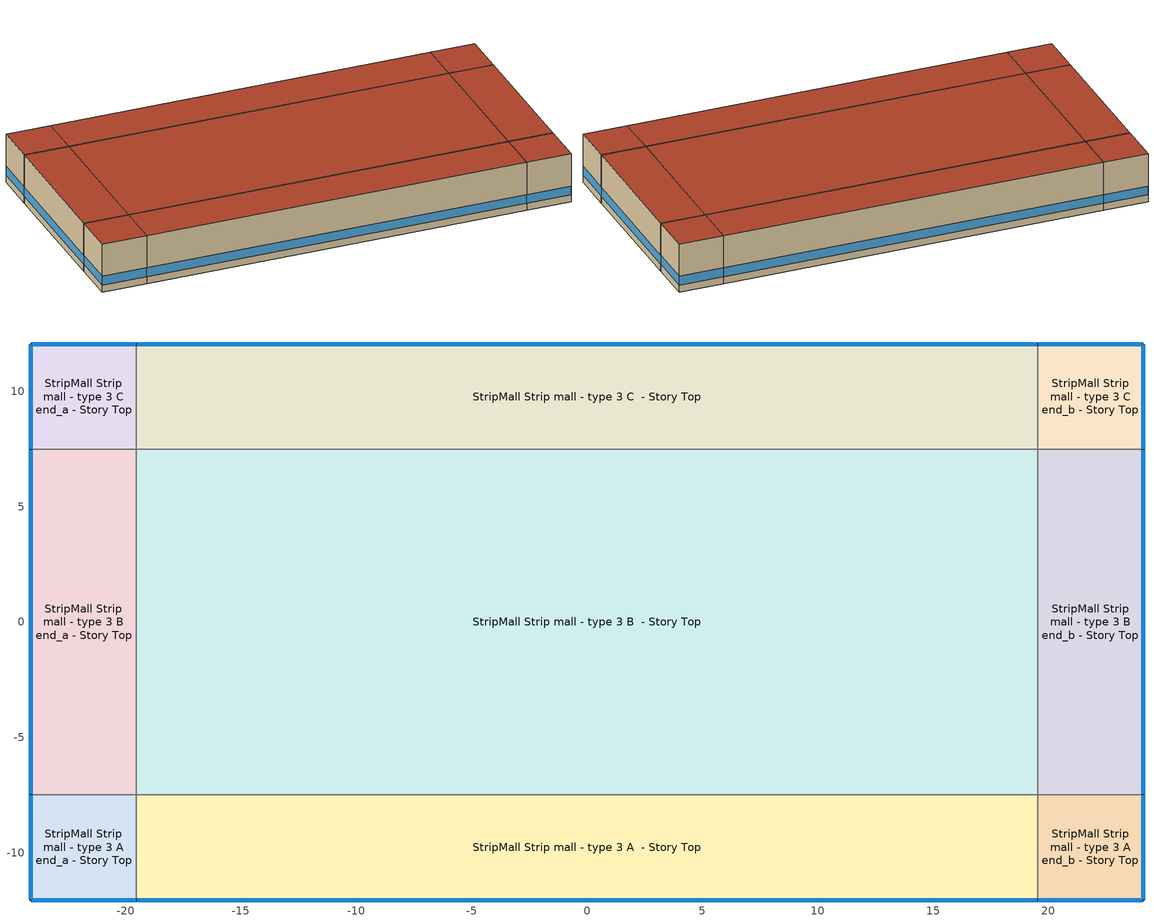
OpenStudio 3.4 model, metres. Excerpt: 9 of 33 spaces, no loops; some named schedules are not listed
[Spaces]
StripMall Strip mall - type 3 A end_a - Story Top
 floor adiabatic (Typical Interior Floor): -24.1,-12.05 -24.1,-7.48 -19.52,-7.48 -19.52,-12.05 z10.36
 wall outside: -24.1,-7.48 -24.1,-12.05 -19.52,-12.05 z10.36:15.54
 wall to StripMall Strip mall - type 3 B end_a - Story Top: -19.52,-7.48 -24.1,-7.48 z10.36:15.54
 wall to StripMall Strip mall - type 3 A  - Story Top: -19.52,-12.05 -19.52,-7.48 z10.36:15.54
 window (Window U-0.75 SHGC 0.65): -24.1,-7.5 -24.1,-12.02 / -24.07,-12.05 -19.55,-12.05 z11.13:12.07
 roof outside: -19.52,-12.05 -19.52,-7.48 -24.1,-7.48 -24.1,-12.05 z15.54
StripMall Strip mall - type 3 B end_a - Story Top
 floor adiabatic (Typical Interior Floor): -24.1,-7.48 -24.1,7.48 -19.52,7.48 -19.52,-7.48 z10.36
 wall outside: -24.1,7.48 -24.1,-7.48 z10.36:15.54
 wall to StripMall Strip mall - type 3 C end_a - Story Top: -19.52,7.48 -24.1,7.48 z10.36:15.54
 wall to StripMall Strip mall - type 3 B  - Story Top: -19.52,-7.48 -19.52,7.48 z10.36:15.54
 window (Window U-0.75 SHGC 0.65): -24.1,7.45 -24.1,-7.45 z11.13:12.06
 roof outside: -19.52,-7.48 -19.52,7.48 -24.1,7.48 -24.1,-7.48 z15.54
StripMall Strip mall - type 3 C end_a - Story Top
 floor adiabatic (Typical Interior Floor): -24.1,7.48 -24.1,12.05 -19.52,12.05 -19.52,7.48 z10.36
 wall outside: -19.52,12.05 -24.1,12.05 -24.1,7.48 z10.36:15.54
 wall to StripMall Strip mall - type 3 C  - Story Top: -19.52,7.48 -19.52,12.05 z10.36:15.54
 window (Window U-0.75 SHGC 0.65): -24.1,12.02 -24.1,7.5 / -19.55,12.05 -24.07,12.05 z11.13:12.07
 roof outside: -19.52,7.48 -19.52,12.05 -24.1,12.05 -24.1,7.48 z15.54
StripMall Strip mall - type 3 A  - Story Top
 floor adiabatic (Typical Interior Floor): -19.52,-12.05 -19.52,-7.48 19.52,-7.48 19.52,-12.05 z10.36
 wall outside: -19.52,-12.05 19.52,-12.05 z10.36:15.54
 wall to StripMall Strip mall - type 3 B  - Story Top: 19.52,-7.48 -19.52,-7.48 z10.36:15.54
 wall to StripMall Strip mall - type 3 A end_b - Story Top: 19.52,-12.05 19.52,-7.48 z10.36:15.54
 window (Window U-0.75 SHGC 0.65): -19.5,-12.05 19.5,-12.05 z11.13:12.06
 roof outside: 19.52,-12.05 19.52,-7.48 -19.52,-7.48 -19.52,-12.05 z15.54
StripMall Strip mall - type 3 B  - Story Top
 floor adiabatic (Typical Interior Floor): -19.52,-7.48 -19.52,7.48 19.52,7.48 19.52,-7.48 z10.36
 wall to StripMall Strip mall - type 3 C  - Story Top: 19.52,7.48 -19.52,7.48 z10.36:15.54
 wall to StripMall Strip mall - type 3 B end_b - Story Top: 19.52,-7.48 19.52,7.48 z10.36:15.54
 roof outside: 19.52,-7.48 19.52,7.48 -19.52,7.48 -19.52,-7.48 z15.54
StripMall Strip mall - type 3 C  - Story Top
 floor adiabatic (Typical Interior Floor): -19.52,7.48 -19.52,12.05 19.52,12.05 19.52,7.48 z10.36
 wall outside: 19.52,12.05 -19.52,12.05 z10.36:15.54
 wall to StripMall Strip mall - type 3 C end_b - Story Top: 19.52,7.48 19.52,12.05 z10.36:15.54
 window (Window U-0.75 SHGC 0.65): 19.5,12.05 -19.5,12.05 z11.13:12.06
 roof outside: 19.52,7.48 19.52,12.05 -19.52,12.05 -19.52,7.48 z15.54
StripMall Strip mall - type 3 A end_b - Story Top
 floor adiabatic (Typical Interior Floor): 19.52,-12.05 19.52,-7.48 24.1,-7.48 24.1,-12.05 z10.36
 wall outside: 19.52,-12.05 24.1,-12.05 24.1,-7.48 z10.36:15.54
 wall to StripMall Strip mall - type 3 B end_b - Story Top: 24.1,-7.48 19.52,-7.48 z10.36:15.54
 window (Window U-0.75 SHGC 0.65): 19.55,-12.05 24.07,-12.05 / 24.1,-12.02 24.1,-7.5 z11.13:12.07
 roof outside: 24.1,-12.05 24.1,-7.48 19.52,-7.48 19.52,-12.05 z15.54
StripMall Strip mall - type 3 B end_b - Story Top
 floor adiabatic (Typical Interior Floor): 19.52,-7.48 19.52,7.48 24.1,7.48 24.1,-7.48 z10.36
 wall outside: 24.1,-7.48 24.1,7.48 z10.36:15.54
 wall to StripMall Strip mall - type 3 C end_b - Story Top: 24.1,7.48 19.52,7.48 z10.36:15.54
 window (Window U-0.75 SHGC 0.65): 24.1,-7.45 24.1,7.45 z11.13:12.06
 roof outside: 24.1,-7.48 24.1,7.48 19.52,7.48 19.52,-7.48 z15.54
StripMall Strip mall - type 3 C end_b - Story Top
 floor adiabatic (Typical Interior Floor): 19.52,7.48 19.52,12.05 24.1,12.05 24.1,7.48 z10.36
 wall outside: 24.1,7.48 24.1,12.05 19.52,12.05 z10.36:15.54
 window (Window U-0.75 SHGC 0.65): 24.1,7.5 24.1,12.02 / 24.07,12.05 19.55,12.05 z11.13:12.07
 roof outside: 24.1,7.48 24.1,12.05 19.52,12.05 19.52,7.48 z15.54
[Site]
Houghton County_MI_USA: Latitude {deg}=47.17; Longitude {deg}=-88.51; Time Zone {hr}=-5; Elevation {m}=329; Terrain=City
[Site:WaterMainsTemperature]
Calculation Method=Correlation; Annual Average Outdoor Air Temperature {C}=5.01417; Maximum Difference In Monthly Average Outdoor Air Temperatures {deltaC}=29.08
[SizingPeriod:DesignDay] Daily Dry-Bulb Temperature Range {deltaC}=10.4; Barometric Pressure {Pa}=97435; Wind Speed {m/s}=4.7; Wind Direction {deg}=270; Rain Indicator=No; Snow Indicator=No; Day of Month=21; Month=7; Day Type=SummerDesignDay; Daylight Saving Time Indicator=No; Dry-Bulb Temperature Range Modifier Type=DefaultMultipliers; Solar Model Indicator=ASHRAETau; ASHRAE Clear Sky Optical Depth for Beam Irradiance=0.339; ASHRAE Clear Sky Optical Depth for Diffuse Irradiance=2.422
Name | Maximum Dry-Bulb Temperature {C} | Humidity Condition Type | Wetbulb or DewPoint at Maximum Dry-Bulb {C}
Houghton County Ann Clg .4% Condns DB=>MWB 1 | 29.2 | Wetbulb | 21.2
Houghton County Ann Clg .4% Condns WB=>MDB 1 | 27.8 | Wetbulb | 22.5
Houghton County Ann Clg 1% Condns DB=>MWB 1 | 27.4 | Wetbulb | 19.9
Houghton County Ann Clg 2% Condns DP=>MDB 1 | 22.8 | Dewpoint | 18.5
[ClimateZones]
Climate Zone Institution Name 1=ASHRAE; Climate Zone Document Name 1=ANSI/ASHRAE Standard 169; Climate Zone Document Year 1=2006; Climate Zone Value 1=ASHRAE 169-2013-7A
[Building]
ComStock DOE Ref Pre-1980|RetailStripmall: North Axis {deg}=225; Default Construction Set=ComStock DOE Ref Pre-1980 - StMall - ASHRAE 169-2013-7A; Default Schedule Set=Building Default Schedule Set; Standards Building Type=StripMall
[Site:GroundTemperature:FCfactorMethod]
January Ground Temperature {C}=5.4; February Ground Temperature {C}=-2; March Ground Temperature {C}=-14.6; April Ground Temperature {C}=-16.9; May Ground Temperature {C}=-11.5; June Ground Temperature {C}=-6.2; July Ground Temperature {C}=4; August Ground Temperature {C}=13.4; September Ground Temperature {C}=18; October Ground Temperature {C}=19.7; November Ground Temperature {C}=17.9; December Ground Temperature {C}=12.3
[DefaultConstructionSet]
ComStock DOE Ref Pre-1980 - StMall - ASHRAE 169-2013-7A: Default Exterior Surface Constructions=Default Surface Constructions 1; Default Interior Surface Constructions=Default Surface Constructions 2; Default Ground Contact Surface Constructions=Default Surface Constructions 3; Default Exterior SubSurface Constructions=Default Sub Surface Constructions 1; Default Interior SubSurface Constructions=Default Sub Surface Constructions 2; Interior Partition Construction=Typical Interior Partition
[DefaultSurfaceConstructions]
Name | Floor Construction | Wall Construction | Roof Ceiling Construction
Default Surface Constructions 1 | Typical Insulated Exterior Mass Floor | Typical Insulated Steel Framed Exterior Wall R-7.35 | Typical IEAD Roof R-16.67
Default Surface Constructions 2 | Typical Interior Floor | Typical Interior Wall | Typical Interior Ceiling
Default Surface Constructions 3 | Typical Insulated Carpeted 6in Slab Floor | Typical Insulated Basement Mass Wall
[Construction]
Typical Insulated Exterior Mass Floor: 4 in. Normalweight Concrete Floor, Typical Carpet Pad
Typical Insulated Steel Framed Exterior Wall R-7.35: 25mm Stucco, 5/8 in. Gypsum Board, Typical Insulation R-5.17, 5/8 in. Gypsum Board
Typical IEAD Roof R-16.67: Roof Membrane, Typical Insulation R-15.55, Metal Roof Surface
Typical Interior Floor: 100mm Normalweight concrete floor, CP02 CARPET PAD
Typical Interior Wall: G01 13mm gypsum board, G01 13mm gypsum board
Typical Interior Ceiling: CP02 CARPET PAD, 100mm Normalweight concrete floor
Typical Insulated Carpeted 6in Slab Floor: 6 in. Normalweight Concrete Floor, Typical Carpet Pad
Typical Insulated Basement Mass Wall: 8 in. Concrete Block Basement Wall
U 0.62 SHGC 0.41 Simple Glazing Window U-0.62 SHGC 0.41: U 0.62 SHGC 0.41 Simple Glazing U-0.62 SHGC 0.41
U 0.62 SHGC 0.41 Simple Glazing Window U-0.62 SHGC 0.41 1: U 0.62 SHGC 0.41 Simple Glazing U-0.62 SHGC 0.41 1
Typical Insulated Metal Door: F08 Metal surface, Typical Insulation
U 0.88 SHGC 0.16 Sgl Ref-A-L Clr 6mm: REF A CLEAR LO 6MM
Typical Overhead Door: Typical Insulation
Typical Interior Window: Clear 3mm
Typical Interior Door; Typical Interior Partition: G05 25mm wood
InteriorFurnishings 1: Std Wood 6inch 1
Window U-0.75 SHGC 0.65: Simple Glazing Double - No LowE - Clear - Aluminum
[Material:NoMass] Roughness=Smooth; Thermal Absorptance=0.9; Solar Absorptance=0.7
Name | Thermal Resistance {m2-K/W} | Visible Absorptance
Typical Insulation R-5.17 | 0.911206 | 0.7
Typical Carpet Pad; CP02 CARPET PAD | 0.21648 | 0.8
Typical Insulation R-15.55 | 2.73841 | 0.7
Typical Insulation | 0.0282222 | 0.7
[Material] Thermal Absorptance=0.9
Name | Roughness | Thickness {m} | Conductivity {W/m-K} | Density {kg/m3} | Specific Heat {J/kg-K} | Solar Absorptance | Visible Absorptance
4 in. Normalweight Concrete Floor | MediumRough | 0.1016 | 2.31 | 2322 | 832 | 0.7 | 0.7
25mm Stucco | Smooth | 0.0254 | 0.72 | 1856 | 840 | 0.7 | 0.7
5/8 in. Gypsum Board | MediumSmooth | 0.0159 | 0.16 | 800 | 1090 | 0.7 | 0.7
Roof Membrane | VeryRough | 0.0095 | 0.16 | 1121.29 | 1460 | 0.7 | 0.7
Metal Roof Surface; F08 Metal surface | Smooth | 0.0008 | 45.28 | 7824 | 500 | 0.7 | 0.7
100mm Normalweight concrete floor | MediumRough | 0.1016 | 2.31045 | 2322 | 832.557 | 0.7 | 0.7
G01 13mm gypsum board | Smooth | 0.0127 | 0.160031 | 800.001 | 1090.73 | 0.7 | 0.5
6 in. Normalweight Concrete Floor | MediumRough | 0.1524 | 2.31 | 2322 | 832 | 0.7 | 0.7
8 in. Concrete Block Basement Wall | MediumRough | 0.2032 | 1.326 | 1842 | 912 | 0.7 | 0.7
G05 25mm wood | MediumSmooth | 0.0254 | 0.15 | 608 | 1630 | 0.5 | 0.5
Std Wood 6inch 1 | MediumSmooth | 0.15 | 0.12 | 540 | 1210 | 0.7 | 0.7
[DefaultSubSurfaceConstructions]
Name | Fixed Window Construction | Operable Window Construction | Door Construction | Glass Door Construction | Overhead Door Construction | Tubular Daylight Dome Construction | Tubular Daylight Diffuser Construction
Default Sub Surface Constructions 1 | U 0.62 SHGC 0.41 Simple Glazing Window U-0.62 SHGC 0.41 | U 0.62 SHGC 0.41 Simple Glazing Window U-0.62 SHGC 0.41 1 | Typical Insulated Metal Door | U 0.88 SHGC 0.16 Sgl Ref-A-L Clr 6mm | Typical Overhead Door | Typical Interior Window | Typical Interior Window
Default Sub Surface Constructions 2 | Typical Interior Window | Typical Interior Window | Typical Interior Door
[WindowMaterial:SimpleGlazingSystem]
Name | U-Factor {W/m2-K} | Solar Heat Gain Coefficient | Visible Transmittance
U 0.62 SHGC 0.41 Simple Glazing U-0.62 SHGC 0.41; U 0.62 SHGC 0.41 Simple Glazing U-0.62 SHGC 0.41 1 | 3.52052 | 0.41 | 0.32
Simple Glazing Double - No LowE - Clear - Aluminum | 4.23598 | 0.646 | 0.671
[WindowMaterial:Glazing] Optical Data Type=SpectralAverage; Infrared Transmittance at Normal Incidence=0; Front Side Infrared Hemispherical Emissivity=0.84; Conductivity {W/m-K}=0.9; Dirt Correction Factor for Solar and Visible Transmittance=1; Solar Diffusing=No
Name | Thickness {m} | Solar Transmittance at Normal Incidence | Front Side Solar Reflectance at Normal Incidence | Back Side Solar Reflectance at Normal Incidence | Visible Transmittance at Normal Incidence | Front Side Visible Reflectance at Normal Incidence | Back Side Visible Reflectance at Normal Incidence | Back Side Infrared Hemispherical Emissivity
REF A CLEAR LO 6MM | 0.006 | 0.066 | 0.341 | 0.493 | 0.08 | 0.41 | 0.37 | 0.4
Clear 3mm | 0.003 | 0.837 | 0.075 | 0.075 | 0.898 | 0.081 | 0.081 | 0.84
[SpaceType]
StripMall Strip mall - type 3 - ComStock DOE Ref Pre-1980: Default Schedule Set=StripMall Strip mall - type 3 Schedule Set; Design Specification Outdoor Air Object=StripMall Strip mall - type 3 Ventilation; Standards Building Type=StripMall; Standards Space Type=Strip mall - type 3
[BuildingStory]
Story Top: Nominal Z Coordinate {m}=10.3632; Nominal Floor to Floor Height {m}=5.1816
[Space] Space Type=StripMall Strip mall - type 3 - ComStock DOE Ref Pre-1980; Building Story=Story Top
Name | Thermal Zone
StripMall Strip mall - type 3 A end_a - Story Top | Zone StripMall Strip mall - type 3 A end_a - Story Top
StripMall Strip mall - type 3 B end_a - Story Top | Zone StripMall Strip mall - type 3 B end_a - Story Top
StripMall Strip mall - type 3 C end_a - Story Top | Zone StripMall Strip mall - type 3 C end_a - Story Top
StripMall Strip mall - type 3 A  - Story Top | Zone StripMall Strip mall - type 3 A  - Story Top
StripMall Strip mall - type 3 B  - Story Top | Zone StripMall Strip mall - type 3 B  - Story Top
StripMall Strip mall - type 3 C  - Story Top | Zone StripMall Strip mall - type 3 C  - Story Top
StripMall Strip mall - type 3 A end_b - Story Top | Zone StripMall Strip mall - type 3 A end_b - Story Top
StripMall Strip mall - type 3 B end_b - Story Top | Zone StripMall Strip mall - type 3 B end_b - Story Top
StripMall Strip mall - type 3 C end_b - Story Top | Zone StripMall Strip mall - type 3 C end_b - Story Top
[ThermalZone] Multiplier=1; Use Ideal Air Loads=No
Name | Thermostat
Zone StripMall Strip mall - type 3 A end_a - Story Top | StripMall Strip mall - type 3 - ComStock DOE Ref Pre-1980 Thermostat 3
Zone StripMall Strip mall - type 3 B end_a - Story Top | StripMall Strip mall - type 3 - ComStock DOE Ref Pre-1980 Thermostat 8
Zone StripMall Strip mall - type 3 C end_a - Story Top | StripMall Strip mall - type 3 - ComStock DOE Ref Pre-1980 Thermostat 13
Zone StripMall Strip mall - type 3 A  - Story Top | StripMall Strip mall - type 3 - ComStock DOE Ref Pre-1980 Thermostat 1
Zone StripMall Strip mall - type 3 B  - Story Top | StripMall Strip mall - type 3 - ComStock DOE Ref Pre-1980 Thermostat 6
Zone StripMall Strip mall - type 3 C  - Story Top | StripMall Strip mall - type 3 - ComStock DOE Ref Pre-1980 Thermostat 11
Zone StripMall Strip mall - type 3 A end_b - Story Top | StripMall Strip mall - type 3 - ComStock DOE Ref Pre-1980 Thermostat 4
Zone StripMall Strip mall - type 3 B end_b - Story Top | StripMall Strip mall - type 3 - ComStock DOE Ref Pre-1980 Thermostat 9
Zone StripMall Strip mall - type 3 C end_b - Story Top | StripMall Strip mall - type 3 - ComStock DOE Ref Pre-1980 Thermostat 14
[People:Definition]
StripMall Strip mall - type 3 People Definition: Number of People Calculation Method=People/Area; People per Space Floor Area {person/m2}=0.161459; Fraction Radiant=0.3
[People]
StripMall Strip mall - type 3 People: People Definition=StripMall Strip mall - type 3 People Definition; Space or SpaceType=StripMall Strip mall - type 3 - ComStock DOE Ref Pre-1980; Work Efficiency Schedule=Work Efficiency Schedule; Clothing Insulation Schedule=Clothing Schedule; Air Velocity Schedule=Air Velocity Schedule; Multiplier=1
[Lights:Definition] Design Level Calculation Method=Watts/Area; Fraction Visible=0.2; Return Air Fraction=0
Name | Watts per Space Floor Area {W/m2} | Fraction Radiant
StripMall Strip mall - type 3 - ComStock DOE Ref Pre-1980 General Lights Definition | 7.54961 | 0.31
StripMall Strip mall - type 3 - ComStock DOE Ref Pre-1980 Supplemental Lights Definition | 2.28247 | 0.125
StripMall Strip mall - type 3 - ComStock DOE Ref Pre-1980 Wall Wash Lights Definition | 2.2553 | 0.125
[ElectricEquipment:Definition]
StripMall Strip mall - type 3 Elec Equip Definition: Design Level Calculation Method=Watts/Area; Watts per Space Floor Area {W/m2}=3.83902; Fraction Latent=0; Fraction Radiant=0.5; Fraction Lost=0
[ElectricEquipment]
StripMall Strip mall - type 3 Elec Equip: Electric Equipment Definition=StripMall Strip mall - type 3 Elec Equip Definition; Space or SpaceType=StripMall Strip mall - type 3 - ComStock DOE Ref Pre-1980; Schedule=Mercantile_Retail BLDG_EQUIP_EndUseData BPR Adjusted
[DesignSpecification:OutdoorAir]
StripMall Strip mall - type 3 Ventilation: Outdoor Air Method=Sum; Outdoor Air Flow per Floor Area {m3/s-m2}=0.001524
[DefaultScheduleSet]
Name | Number of People Schedule | People Activity Level Schedule | Lighting Schedule | Electric Equipment Schedule | Infiltration Schedule | Hours of Operation Schedule
StripMall Strip mall - type 3 Schedule Set | StripMall Bldg Occ | StripMall Activity | Mercantile_Retail BLDG_LIGHT_EndUseData | Mercantile_Retail BLDG_EQUIP_EndUseData | StripMall Infil Half On
Building Default Schedule Set |  |  |  |  |  | Building Hours of Operation NonResidential
[SpaceInfiltration:DesignFlowRate] Schedule=Always On Discrete; Design Flow Rate Calculation Method=Flow/ExteriorArea; Constant Term Coefficient=0; Temperature Term Coefficient=0; Velocity Term Coefficient=0.224; Velocity Squared Term Coefficient=0
Name | Space or SpaceType | Flow per Exterior Surface Area {m3/s-m2}
StripMall Strip mall - type 3 A  - Story Top Infiltration | StripMall Strip mall - type 3 A  - Story Top | 0.000544655
StripMall Strip mall - type 3 A end_a - Story Top Infiltration | StripMall Strip mall - type 3 A end_a - Story Top | 0.000711386
StripMall Strip mall - type 3 A end_b - Story Top Infiltration | StripMall Strip mall - type 3 A end_b - Story Top | 0.000711386
StripMall Strip mall - type 3 B end_a - Story Top Infiltration | StripMall Strip mall - type 3 B end_a - Story Top | 0.000544655
StripMall Strip mall - type 3 B end_b - Story Top Infiltration | StripMall Strip mall - type 3 B end_b - Story Top | 0.000544655
StripMall Strip mall - type 3 C  - Story Top Infiltration | StripMall Strip mall - type 3 C  - Story Top | 0.000544655
StripMall Strip mall - type 3 C end_a - Story Top Infiltration | StripMall Strip mall - type 3 C end_a - Story Top | 0.000711386
StripMall Strip mall - type 3 C end_b - Story Top Infiltration | StripMall Strip mall - type 3 C end_b - Story Top | 0.000711386
[Exterior:Lights:Definition]
Name | Design Level {W}
Parking Areas and Drives Def (W/ft^2) | 0.0414577
Building Facades Def (W/ft^2) | 0.2
Main Entries Def (W/ft) | 30
Other Doors Def (W/ft) | 20
[Exterior:Lights] Schedule=Always On Discrete; Control Option=AstronomicalClock
Name | Exterior Lights Definition | Multiplier
Parking Areas and Drives | Parking Areas and Drives Def (W/ft^2) | 70639.5
Building Facades | Building Facades Def (W/ft^2) | 8063.81
Main Entries | Main Entries Def (W/ft) | 60
Other Doors | Other Doors Def (W/ft) | 33
[ThermostatSetpoint:DualSetpoint] Heating Setpoint Temperature Schedule=StripMall HtgSetp; Cooling Setpoint Temperature Schedule=StripMall ClgSetp
StripMall Strip mall - type 3 - ComStock DOE Ref Pre-1980 Thermostat 1; StripMall Strip mall - type 3 - ComStock DOE Ref Pre-1980 Thermostat 3; StripMall Strip mall - type 3 - ComStock DOE Ref Pre-1980 Thermostat 4; StripMall Strip mall - type 3 - ComStock DOE Ref Pre-1980 Thermostat 6; StripMall Strip mall - type 3 - ComStock DOE Ref Pre-1980 Thermostat 8; StripMall Strip mall - type 3 - ComStock DOE Ref Pre-1980 Thermostat 9; StripMall Strip mall - type 3 - ComStock DOE Ref Pre-1980 Thermostat 11; StripMall Strip mall - type 3 - ComStock DOE Ref Pre-1980 Thermostat 13; StripMall Strip mall - type 3 - ComStock DOE Ref Pre-1980 Thermostat 14
[InternalMass:Definition]
Internal Mass Definition 2: Construction=InteriorFurnishings 1; Design Level Calculation Method=SurfaceArea/Area; Surface Area per Space Floor Area=2
[InternalMass] Internal Mass Definition=Internal Mass Definition 2; Multiplier=1
Name | Space or SpaceType
StripMall Strip mall - type 3 C end_b - Story Top Mass | StripMall Strip mall - type 3 C end_b - Story Top
StripMall Strip mall - type 3 A end_b - Story Top Mass | StripMall Strip mall - type 3 A end_b - Story Top
StripMall Strip mall - type 3 C end_a - Story Top Mass | StripMall Strip mall - type 3 C end_a - Story Top
StripMall Strip mall - type 3 B end_a - Story Top Mass | StripMall Strip mall - type 3 B end_a - Story Top
StripMall Strip mall - type 3 B end_b - Story Top Mass | StripMall Strip mall - type 3 B end_b - Story Top
StripMall Strip mall - type 3 A end_a - Story Top Mass | StripMall Strip mall - type 3 A end_a - Story Top
StripMall Strip mall - type 3 A  - Story Top Mass | StripMall Strip mall - type 3 A  - Story Top
StripMall Strip mall - type 3 C  - Story Top Mass | StripMall Strip mall - type 3 C  - Story Top
StripMall Strip mall - type 3 B  - Story Top Mass | StripMall Strip mall - type 3 B  - Story Top
[Lights] Space or SpaceType=StripMall Strip mall - type 3 - ComStock DOE Ref Pre-1980; Schedule=Mercantile_Retail BLDG_LIGHT_EndUseData BPR Adjusted; Fraction Replaceable=1
Name | Lights Definition
StripMall Strip mall - type 3 - ComStock DOE Ref Pre-1980 General Lighting | StripMall Strip mall - type 3 - ComStock DOE Ref Pre-1980 General Lights Definition
StripMall Strip mall - type 3 - ComStock DOE Ref Pre-1980 Supplemental Lighting | StripMall Strip mall - type 3 - ComStock DOE Ref Pre-1980 Supplemental Lights Definition
StripMall Strip mall - type 3 - ComStock DOE Ref Pre-1980 Wall Wash Lighting | StripMall Strip mall - type 3 - ComStock DOE Ref Pre-1980 Wall Wash Lights Definition
[Schedule:Day]
Clothing Schedule Default Winter Clothes; StripMall Bldg Occ Winter Design Day; StripMall Bldg Occ Summer Design Day; Mercantile_Retail BLDG_LIGHT_EndUseData Summer Design Day; Mercantile_Retail BLDG_EQUIP_EndUseData Summer Design Day; StripMall Infil Half On Winter Design Day; Mercantile_Retail BLDG_LIGHT_EndUseData Summer Design Day 1; Mercantile_Retail BLDG_EQUIP_EndUseData Summer Design Day 1: 24, 0, 1
Air Velocity Schedule Default: 24, 0, 0.2
Work Efficiency Schedule Default; Mercantile_Retail BLDG_LIGHT_EndUseData Winter Design Day; Mercantile_Retail BLDG_EQUIP_EndUseData Winter Design Day; Mercantile_Retail BLDG_LIGHT_EndUseData Winter Design Day 1; Mercantile_Retail BLDG_EQUIP_EndUseData Winter Design Day 1: 24, 0, 0
StripMall Bldg Occ Default: Yes, 9, 45, 0, 9, 54, 0.0166667, 10, 4, 0.0333333, 10, 14, 0.05, 10, 24, 0.0666667, 10, 34, 0.0833333, 10, 44, 0.1, 10, 45, 0.1, 10, 54, 0.116667, 11, 4, 0.133333, 11, 14, 0.15, 11, 24, 0.166667, 11, 34, 0.183333, 11, 44, 0.2, 11, 45, 0.2, 11, 54, 0.25, 12, 4, 0.3, 12, 14, 0.35, 12, 24, 0.4, 12, 34, 0.45, 12, 44, 0.5, 12, 45, 0.5, 13, 15, 0.5, 13, 24, 0.516667, 13, 34, 0.533333, 13, 44, 0.55, 13, 54, 0.566667, 14, 4, 0.583333, 14, 14, 0.6, 14, 24, 0.616667, 14, 34, 0.633333, 14, 44, 0.65, 14, 54, 0.666667, 15, 4, 0.683333, 15, 14, 0.7, 15, 15, 0.7, 16, 30, 0.7, 16, 40, 0.716667, 16, 50, 0.733333, 17, 0, 0.75, 17, 10, 0.766667, 17, 20, 0.783333, 17, 30, 0.8, 17, 40, 0.783333, 17, 50, 0.766667, 18, 0, 0.75, 18, 10, 0.733333, 18, 20, 0.716667, 18, 30, 0.7, 18, 40, 0.666667, 18, 50, 0.633333, 19, 0, 0.6, 19, 10, 0.566667, 19, 20, 0.533333, 19, 30, 0.5, 20, 0, 0.5, 20, 10, 0.455556, 20, 20, 0.411111, 20, 30, 0.366667, 20, 40, 0.322222, 20, 45, 0.3, 20, 55, 0.275, 21, 5, 0.25, 21, 15, 0.225, 21, 25, 0.2, 21, 35, 0.175, 21, 45, 0.15, 21, 55, 0.125, 22, 5, 0.1, 22, 15, 0.075, 22, 25, 0.05, 22, 35, 0.025, 22, 45, 0, 24, 0, 0
StripMall Activity Default: Yes, 24, 0, 120
StripMall Activity Winter Design Day; StripMall Activity Summer Design Day: 24, 0, 120
Mercantile_Retail BLDG_LIGHT_EndUseData Default: Yes, 0, 10, 0.0990279, 0, 20, 0.0908426, 0, 30, 0.0826573, 0, 40, 0.0811729, 0, 49, 0.0796886, 0, 59, 0.0782042, 1, 9, 0.0767199, 1, 19, 0.0752356, 1, 30, 0.0737512, 1, 40, 0.0724585, 1, 50, 0.0711657, 2, 0, 0.069873, 2, 9, 0.0685802, 2, 19, 0.0672875, 2, 29, 0.0659947, 2, 30, 0.0659947, 2, 39, 0.0656892, 2, 49, 0.0653837, 2, 59, 0.0650782, 3, 9, 0.0647726, 3, 19, 0.0644671, 3, 29, 0.0641616, 3, 30, 0.0641616, 3, 39, 0.0653482, 3, 49, 0.0665348, 3, 59, 0.0677214, 4, 9, 0.068908, 4, 19, 0.0700947, 4, 30, 0.0712813, 4, 40, 0.0754337, 4, 50, 0.0795862, 5, 0, 0.0837386, 5, 10, 0.087891, 5, 20, 0.0920435, 5, 30, 0.0961959, 5, 40, 0.106886, 5, 50, 0.117577, 6, 0, 0.128267, 6, 10, 0.138957, 6, 20, 0.149648, 6, 30, 0.160338, 6, 40, 0.198035, 6, 50, 0.235731, 7, 0, 0.273428, 7, 10, 0.311124, 7, 20, 0.34882, 7, 30, 0.386517, 7, 40, 0.450641, 7, 50, 0.514765, 8, 0, 0.578889, 8, 9, 0.643013, 8, 19, 0.707137, 8, 29, 0.771261, 8, 30, 0.771261, 8, 39, 0.799719, 8, 49, 0.828176, 8, 59, 0.856634, 9, 9, 0.885092, 9, 19, 0.913549, 9, 29, 0.942007, 9, 30, 0.942007, 9, 39, 0.94667, 9, 49, 0.951334, 9, 59, 0.955997, 10, 9, 0.96066, 10, 19, 0.965324, 10, 29, 0.969987, 10, 30, 0.969987, 10, 39, 0.970107, 10, 49, 0.970227, 10, 59, 0.970348, 11, 9, 0.970468, 11, 19, 0.970588, 11, 29, 0.970708, 11, 30, 0.970708, 11, 39, 0.970732, 11, 49, 0.970757, 11, 59, 0.970781, 12, 9, 0.970805, 12, 19, 0.97083, 12, 29, 0.970854, 12, 30, 0.970854, 12, 39, 0.970894, 12, 49, 0.970933, 12, 59, 0.970973, 13, 9, 0.971013, 13, 19, 0.971053, 13, 29, 0.971093, 13, 30, 0.971093, 13, 39, 0.971133, 13, 49, 0.971174, 13, 59, 0.971215, 14, 9, 0.971255, 14, 19, 0.971296, 14, 29, 0.971337, 14, 30, 0.971337, 14, 39, 0.971337, 14, 49, 0.971338, 14, 59, 0.971338, 15, 9, 0.971339, 15, 19, 0.97134, 15, 29, 0.97134, 15, 30, 0.97134, 15, 39, 0.971345, 15, 49, 0.97135, 15, 59, 0.971355, 16, 9, 0.97136, 16, 19, 0.971364, 16, 30, 0.971369, 16, 40, 0.971344, 16, 50, 0.971319, 17, 0, 0.971293, 17, 10, 0.971268, 17, 20, 0.971243, 17, 30, 0.971217, 17, 40, 0.971161, 17, 50, 0.971105, 18, 0, 0.971049, 18, 10, 0.970993, 18, 20, 0.970936, 18, 30, 0.97088, 18, 40, 0.970781, 18, 50, 0.970682, 19, 0, 0.970582, 19, 10, 0.970483, 19, 20, 0.970384, 19, 30, 0.970285, 19, 40, 0.969748, 19, 50, 0.969211, 20, 0, 0.968674, 20, 10, 0.968137, 20, 20, 0.9676, 20, 30, 0.967063, 20, 40, 0.946091, 20, 50, 0.92512, 21, 0, 0.904148, 21, 10, 0.883177, 21, 20, 0.862205, 21, 30, 0.841234, 21, 40, 0.769699, 21, 50, 0.698164, 22, 0, 0.626629, 22, 10, 0.555095, 22, 20, 0.48356, 22, 30, 0.412025, 22, 40, 0.365316, 22, 50, 0.318606, 23, 0, 0.271897, 23, 10, 0.225188, 23, 20, 0.178478, 23, 30, 0.131769, 23, 40, 0.123584, 23, 50, 0.115399, 24, 0, 0.107213
Mercantile_Retail BLDG_EQUIP_EndUseData Default: Yes, 0, 5, 0.5945, 0, 15, 0.58494, 0, 25, 0.57605, 0, 35, 0.56716, 0, 45, 0.55827, 0, 55, 0.54938, 1, 5, 0.54049, 1, 15, 0.5316, 1, 25, 0.5226, 1, 35, 0.5136, 1, 45, 0.5046, 1, 55, 0.4956, 2, 5, 0.4866, 2, 15, 0.4776, 2, 25, 0.472683, 2, 35, 0.467767, 2, 45, 0.46285, 2, 55, 0.457933, 3, 5, 0.453017, 3, 15, 0.4481, 3, 25, 0.447305, 3, 35, 0.44651, 3, 45, 0.445714, 3, 55, 0.444919, 4, 5, 0.444124, 4, 15, 0.443329, 4, 25, 0.442533, 4, 35, 0.441738, 4, 45, 0.440943, 4, 55, 0.440148, 5, 5, 0.439352, 5, 15, 0.438557, 5, 25, 0.437762, 5, 35, 0.436967, 5, 45, 0.436171, 5, 55, 0.435376, 6, 5, 0.434581, 6, 15, 0.433786, 6, 25, 0.43299, 6, 35, 0.432195, 6, 45, 0.4314, 6, 55, 0.42935, 7, 5, 0.4273, 7, 15, 0.42525, 7, 25, 0.4232, 7, 35, 0.42115, 7, 45, 0.4191, 7, 55, 0.418767, 8, 5, 0.418433, 8, 15, 0.4181, 8, 24, 0.417767, 8, 34, 0.417433, 8, 44, 0.4171, 8, 45, 0.4171, 8, 54, 0.41745, 9, 4, 0.4178, 9, 14, 0.41815, 9, 24, 0.4185, 9, 34, 0.41885, 9, 44, 0.4192, 9, 45, 0.4192, 9, 54, 0.419783, 10, 4, 0.420367, 10, 14, 0.42095, 10, 24, 0.421533, 10, 34, 0.422117, 10, 44, 0.4227, 10, 45, 0.4227, 10, 54, 0.424283, 11, 4, 0.425867, 11, 14, 0.42745, 11, 24, 0.429033, 11, 34, 0.430617, 11, 44, 0.4322, 11, 45, 0.4322, 11, 54, 0.435533, 12, 4, 0.438867, 12, 14, 0.4422, 12, 24, 0.445533, 12, 34, 0.448867, 12, 44, 0.4522, 12, 45, 0.4522, 12, 54, 0.459633, 13, 4, 0.467067, 13, 14, 0.4745, 13, 24, 0.481933, 13, 34, 0.489367, 13, 44, 0.4968, 13, 45, 0.4968, 13, 54, 0.508457, 14, 4, 0.520114, 14, 14, 0.531771, 14, 24, 0.543429, 14, 34, 0.555086, 14, 37, 0.558, 14, 47, 0.643886, 14, 57, 0.656971, 15, 7, 0.670057, 15, 17, 0.683143, 15, 27, 0.696229, 15, 30, 0.6995, 15, 39, 0.707917, 15, 49, 0.716333, 15, 59, 0.72475, 16, 9, 0.733167, 16, 19, 0.741583, 16, 30, 0.75, 16, 40, 0.754033, 16, 50, 0.758067, 17, 0, 0.7621, 17, 10, 0.766133, 17, 20, 0.770167, 17, 30, 0.7742, 17, 40, 0.775583, 17, 50, 0.776967, 18, 0, 0.77835, 18, 10, 0.779733, 18, 20, 0.781117, 18, 30, 0.7825, 18, 40, 0.783433, 18, 50, 0.784367, 19, 0, 0.7853, 19, 10, 0.786233, 19, 20, 0.787167, 19, 22, 0.7874, 19, 32, 0.790081, 19, 42, 0.786862, 19, 52, 0.783643, 20, 2, 0.780424, 20, 12, 0.777205, 20, 15, 0.7764, 20, 25, 0.77145, 20, 35, 0.7665, 20, 45, 0.76155, 20, 55, 0.7566, 21, 5, 0.75165, 21, 15, 0.7467, 21, 25, 0.73905, 21, 35, 0.7314, 21, 45, 0.72375, 21, 55, 0.7161, 22, 5, 0.70845, 22, 15, 0.7008, 22, 25, 0.69105, 22, 35, 0.6813, 22, 45, 0.67155, 22, 55, 0.6618, 23, 5, 0.65205, 23, 15, 0.6423, 23, 25, 0.63274, 23, 35, 0.62318, 23, 45, 0.61362, 23, 55, 0.60406, 24, 0, 0.5945
StripMall Infil Half On Default; StripMall Infil Half On Summer Design Day: 6, 0, 1, 21, 0, 0.5, 24, 0, 1
Mercantile_Retail BLDG_LIGHT_EndUseData Default 1: No, 0, 10, 0.924667, 0, 20, 0.924229, 0, 30, 0.923791, 0, 40, 0.923712, 0, 49, 0.923632, 0, 59, 0.923553, 1, 9, 0.923473, 1, 19, 0.923394, 1, 30, 0.923314, 1, 40, 0.923245, 1, 50, 0.923176, 2, 0, 0.923107, 2, 9, 0.923037, 2, 19, 0.922968, 2, 29, 0.922899, 2, 30, 0.922899, 2, 39, 0.922883, 2, 49, 0.922866, 2, 59, 0.92285, 3, 9, 0.922833, 3, 19, 0.922817, 3, 29, 0.922801, 3, 30, 0.922801, 3, 39, 0.922864, 3, 49, 0.922928, 3, 59, 0.922991, 4, 9, 0.923055, 4, 19, 0.923118, 4, 30, 0.923182, 4, 40, 0.923404, 4, 50, 0.923627, 5, 0, 0.923849, 5, 10, 0.924071, 5, 20, 0.924293, 5, 30, 0.924516, 5, 40, 0.925088, 5, 50, 0.92566, 6, 0, 0.926233, 6, 10, 0.926805, 6, 20, 0.927377, 6, 30, 0.92795, 6, 40, 0.929968, 6, 50, 0.931986, 7, 0, 0.934004, 7, 10, 0.936022, 7, 20, 0.93804, 7, 30, 0.940058, 7, 40, 0.943491, 7, 50, 0.946924, 8, 0, 0.950357, 8, 9, 0.95379, 8, 19, 0.957223, 8, 29, 0.960656, 8, 30, 0.960656, 8, 39, 0.96218, 8, 49, 0.963703, 8, 59, 0.965227, 9, 9, 0.96675, 9, 19, 0.968274, 9, 29, 0.969797, 9, 30, 0.969797, 9, 39, 0.970047, 9, 49, 0.970297, 9, 59, 0.970546, 10, 9, 0.970796, 10, 19, 0.971046, 10, 29, 0.971295, 10, 30, 0.971295, 10, 39, 0.971302, 10, 49, 0.971308, 10, 59, 0.971315, 11, 9, 0.971321, 11, 19, 0.971327, 11, 29, 0.971334, 11, 30, 0.971334, 11, 39, 0.971335, 11, 49, 0.971336, 11, 59, 0.971338, 12, 9, 0.971339, 12, 19, 0.97134, 12, 29, 0.971342, 12, 30, 0.971342, 12, 39, 0.971344, 12, 49, 0.971346, 12, 59, 0.971348, 13, 9, 0.97135, 13, 19, 0.971352, 13, 29, 0.971354, 13, 30, 0.971354, 13, 39, 0.971357, 13, 49, 0.971359, 13, 59, 0.971361, 14, 9, 0.971363, 14, 19, 0.971365, 14, 29, 0.971367, 14, 30, 0.971367, 14, 39, 0.971368, 14, 49, 0.971368, 14, 59, 0.971368, 15, 9, 0.971368, 15, 19, 0.971368, 15, 29, 0.971368, 15, 30, 0.971368, 15, 39, 0.971368, 15, 49, 0.971368, 15, 59, 0.971368, 16, 9, 0.971369, 16, 19, 0.971369, 16, 30, 0.971369, 16, 40, 0.971368, 16, 50, 0.971367, 17, 0, 0.971365, 17, 10, 0.971364, 17, 20, 0.971362, 17, 30, 0.971361, 17, 40, 0.971358, 17, 50, 0.971355, 18, 0, 0.971352, 18, 10, 0.971349, 18, 20, 0.971346, 18, 30, 0.971343, 18, 40, 0.971338, 18, 50, 0.971332, 19, 0, 0.971327, 19, 10, 0.971322, 19, 20, 0.971316, 19, 30, 0.971311, 19, 40, 0.971282, 19, 50, 0.971254, 20, 0, 0.971225, 20, 10, 0.971196, 20, 20, 0.971167, 20, 30, 0.971139, 20, 40, 0.970016, 20, 50, 0.968893, 21, 0, 0.96777, 21, 10, 0.966648, 21, 20, 0.965525, 21, 30, 0.964402, 21, 40, 0.960573, 21, 50, 0.956743, 22, 0, 0.952913, 22, 10, 0.949083, 22, 20, 0.945254, 22, 30, 0.941424, 22, 40, 0.938923, 22, 50, 0.936423, 23, 0, 0.933922, 23, 10, 0.931422, 23, 20, 0.928921, 23, 30, 0.92642, 23, 40, 0.925982, 23, 50, 0.925544, 24, 0, 0.925106
Mercantile_Retail BLDG_EQUIP_EndUseData Default 1: No, 0, 5, 0.479358, 0, 15, 0.46417, 0, 25, 0.450047, 0, 35, 0.435923, 0, 45, 0.421799, 0, 55, 0.407676, 1, 5, 0.393552, 1, 15, 0.379428, 1, 25, 0.36513, 1, 35, 0.350831, 1, 45, 0.336533, 1, 55, 0.322234, 2, 5, 0.307936, 2, 15, 0.293638, 2, 25, 0.285826, 2, 35, 0.278015, 2, 45, 0.270204, 2, 55, 0.262393, 3, 5, 0.254582, 3, 15, 0.24677, 3, 25, 0.245507, 3, 35, 0.244244, 3, 45, 0.24298, 3, 55, 0.241717, 4, 5, 0.240453, 4, 15, 0.23919, 4, 25, 0.237927, 4, 35, 0.236663, 4, 45, 0.2354, 4, 55, 0.234136, 5, 5, 0.232873, 5, 15, 0.23161, 5, 25, 0.230346, 5, 35, 0.229083, 5, 45, 0.227819, 5, 55, 0.226556, 6, 5, 0.225293, 6, 15, 0.224029, 6, 25, 0.222766, 6, 35, 0.221502, 6, 45, 0.220239, 6, 55, 0.216982, 7, 5, 0.213725, 7, 15, 0.210468, 7, 25, 0.207211, 7, 35, 0.203955, 7, 45, 0.200698, 7, 55, 0.200168, 8, 5, 0.199639, 8, 15, 0.199109, 8, 24, 0.198579, 8, 34, 0.19805, 8, 44, 0.19752, 8, 45, 0.19752, 8, 54, 0.198076, 9, 4, 0.198632, 9, 14, 0.199188, 9, 24, 0.199744, 9, 34, 0.2003, 9, 44, 0.200857, 9, 45, 0.200857, 9, 54, 0.201783, 10, 4, 0.20271, 10, 14, 0.203637, 10, 24, 0.204564, 10, 34, 0.20549, 10, 44, 0.206417, 10, 45, 0.206417, 10, 54, 0.208933, 11, 4, 0.211448, 11, 14, 0.213963, 11, 24, 0.216479, 11, 34, 0.218994, 11, 44, 0.22151, 11, 45, 0.22151, 11, 54, 0.226806, 12, 4, 0.232101, 12, 14, 0.237397, 12, 24, 0.242693, 12, 34, 0.247988, 12, 44, 0.253284, 12, 45, 0.253284, 12, 54, 0.265094, 13, 4, 0.276903, 13, 14, 0.288713, 13, 24, 0.300522, 13, 34, 0.312331, 13, 44, 0.324141, 13, 45, 0.324141, 13, 54, 0.342661, 14, 4, 0.361181, 14, 14, 0.379701, 14, 24, 0.39822, 14, 34, 0.41674, 14, 37, 0.42137, 14, 47, 0.557818, 14, 57, 0.578608, 15, 7, 0.599397, 15, 17, 0.620187, 15, 27, 0.640976, 15, 30, 0.646174, 15, 39, 0.659545, 15, 49, 0.672917, 15, 59, 0.686289, 16, 9, 0.69966, 16, 19, 0.713032, 16, 30, 0.726404, 16, 40, 0.732812, 16, 50, 0.739219, 17, 0, 0.745627, 17, 10, 0.752035, 17, 20, 0.758443, 17, 30, 0.764851, 17, 40, 0.767048, 17, 50, 0.769246, 18, 0, 0.771444, 18, 10, 0.773642, 18, 20, 0.775839, 18, 30, 0.778037, 18, 40, 0.77952, 18, 50, 0.781003, 19, 0, 0.782485, 19, 10, 0.783968, 19, 20, 0.785451, 19, 22, 0.785822, 19, 32, 0.790081, 19, 42, 0.784967, 19, 52, 0.779853, 20, 2, 0.774738, 20, 12, 0.769624, 20, 15, 0.768346, 20, 25, 0.760482, 20, 35, 0.752618, 20, 45, 0.744753, 20, 55, 0.736889, 21, 5, 0.729025, 21, 15, 0.721161, 21, 25, 0.709007, 21, 35, 0.696854, 21, 45, 0.6847, 21, 55, 0.672546, 22, 5, 0.660393, 22, 15, 0.648239, 22, 25, 0.632749, 22, 35, 0.617259, 22, 45, 0.601769, 22, 55, 0.586279, 23, 5, 0.570789, 23, 15, 0.555299, 23, 25, 0.540111, 23, 35, 0.524923, 23, 45, 0.509735, 23, 55, 0.494547, 24, 0, 0.479358
[Schedule:Rule]
Schedule Rule 1: Schedule Ruleset=Clothing Schedule; Rule Order=0; Day Schedule=Clothing Schedule Summer Clothes; Date Specification Type=DateRange; Start Month=5; Start Day=1; End Month=9; End Day=30
Schedule Rule 2: Schedule Ruleset=StripMall Bldg Occ; Rule Order=1; Day Schedule=StripMall Bldg Occ Sat Day; Date Specification Type=DateRange; Start Month=1; Start Day=1; End Month=12; End Day=31; Apply Saturday=Yes
Schedule Rule 3: Schedule Ruleset=StripMall Bldg Occ; Rule Order=0; Day Schedule=StripMall Bldg Occ Sun Day; Date Specification Type=DateRange; Start Month=1; Start Day=1; End Month=12; End Day=31; Apply Sunday=Yes
Schedule Rule 5: Schedule Ruleset=Mercantile_Retail BLDG_LIGHT_EndUseData; Rule Order=0; Day Schedule=Mercantile_Retail BLDG_LIGHT_EndUseData Sun Day; Date Specification Type=DateRange; Start Month=1; Start Day=1; End Month=12; End Day=31; Apply Sunday=Yes
Schedule Rule 7: Schedule Ruleset=Mercantile_Retail BLDG_EQUIP_EndUseData; Rule Order=0; Day Schedule=Mercantile_Retail BLDG_EQUIP_EndUseData Wknd Day; Date Specification Type=DateRange; Start Month=1; Start Day=1; End Month=12; End Day=31; Apply Saturday=Yes; Apply Sunday=Yes
Schedule Rule 8: Schedule Ruleset=StripMall Infil Half On; Rule Order=1; Day Schedule=StripMall Infil Half On Sat Day; Date Specification Type=DateRange; Start Month=1; Start Day=1; End Month=12; End Day=31; Apply Saturday=Yes
Schedule Rule 9: Schedule Ruleset=StripMall Infil Half On; Rule Order=0; Day Schedule=StripMall Infil Half On Sun Day; Date Specification Type=DateRange; Start Month=1; Start Day=1; End Month=12; End Day=31; Apply Sunday=Yes
autogen Schedule Rule 7 1: Schedule Ruleset=Mercantile_Retail BLDG_EQUIP_EndUseData; Rule Order=1; Day Schedule=autogen Schedule Rule 7 1_day_sch; Date Specification Type=SpecificDates; Apply Saturday=Yes; Apply Sunday=Yes; Apply Monday=Yes; Apply Tuesday=Yes; Apply Wednesday=Yes; Apply Thursday=Yes; Apply Friday=Yes; Specific Month 1=1; Specific Day 1=3; Specific Month 2=1; Specific Day 2=10; Specific Month 3=1; Specific Day 3=17; Specific Month 4=1; Specific Day 4=24; Specific Month 5=1; Specific Day 5=31; Specific Month 6=2; Specific Day 6=7; Specific Month 7=2; Specific Day 7=14; Specific Month 8=2; Specific Day 8=21; Specific Month 9=2; Specific Day 9=28; Specific Month 10=3; Specific Day 10=7; Specific Month 11=3; Specific Day 11=14; Specific Month 12=3; Specific Day 12=21; Specific Month 13=3; Specific Day 13=28; Specific Month 14=4; Specific Day 14=4; Specific Month 15=4; Specific Day 15=11; Specific Month 16=4; Specific Day 16=18; Specific Month 17=4; Specific Day 17=25; Specific Month 18=5; Specific Day 18=2; Specific Month 19=5; Specific Day 19=9; Specific Month 20=5; Specific Day 20=16; Specific Month 21=5; Specific Day 21=23; Specific Month 22=5; Specific Day 22=30; Specific Month 23=6; Specific Day 23=6; Specific Month 24=6; Specific Day 24=13; Specific Month 25=6; Specific Day 25=20; Specific Month 26=6; Specific Day 26=27; Specific Month 27=7; Specific Day 27=4; Specific Month 28=7; Specific Day 28=11; Specific Month 29=7; Specific Day 29=18; Specific Month 30=7; Specific Day 30=25; Specific Month 31=8; Specific Day 31=1; Specific Month 32=8; Specific Day 32=8; Specific Month 33=8; Specific Day 33=15; Specific Month 34=8; Specific Day 34=22; Specific Month 35=8; Specific Day 35=29; Specific Month 36=9; Specific Day 36=5; Specific Month 37=9; Specific Day 37=12; Specific Month 38=9; Specific Day 38=19; Specific Month 39=9; Specific Day 39=26; Specific Month 40=10; Specific Day 40=3; Specific Month 41=10; Specific Day 41=10; Specific Month 42=10; Specific Day 42=17; Specific Month 43=10; Specific Day 43=24; Specific Month 44=10; Specific Day 44=31; Specific Month 45=11; Specific Day 45=7; Specific Month 46=11; Specific Day 46=14; Specific Month 47=11; Specific Day 47=21; Specific Month 48=11; Specific Day 48=28; Specific Month 49=12; Specific Day 49=5; Specific Month 50=12; Specific Day 50=12; Specific Month 51=12; Specific Day 51=19; Specific Month 52=12; Specific Day 52=26
autogen Mercantile_Retail BLDG_LIGHT_EndUseData 1: Schedule Ruleset=Mercantile_Retail BLDG_LIGHT_EndUseData; Rule Order=1; Day Schedule=autogen Mercantile_Retail BLDG_LIGHT_EndUseData 1_day_sch; Date Specification Type=SpecificDates; Apply Saturday=Yes; Apply Sunday=Yes; Apply Monday=Yes; Apply Tuesday=Yes; Apply Wednesday=Yes; Apply Thursday=Yes; Apply Friday=Yes; Specific Month 1=1; Specific Day 1=2; Specific Month 2=1; Specific Day 2=9; Specific Month 3=1; Specific Day 3=16; Specific Month 4=1; Specific Day 4=23; Specific Month 5=1; Specific Day 5=30; Specific Month 6=2; Specific Day 6=6; Specific Month 7=2; Specific Day 7=13; Specific Month 8=2; Specific Day 8=20; Specific Month 9=2; Specific Day 9=27; Specific Month 10=3; Specific Day 10=6; Specific Month 11=3; Specific Day 11=13; Specific Month 12=3; Specific Day 12=20; Specific Month 13=3; Specific Day 13=27; Specific Month 14=4; Specific Day 14=3; Specific Month 15=4; Specific Day 15=10; Specific Month 16=4; Specific Day 16=17; Specific Month 17=4; Specific Day 17=24; Specific Month 18=5; Specific Day 18=1; Specific Month 19=5; Specific Day 19=8; Specific Month 20=5; Specific Day 20=15; Specific Month 21=5; Specific Day 21=22; Specific Month 22=5; Specific Day 22=29; Specific Month 23=6; Specific Day 23=5; Specific Month 24=6; Specific Day 24=12; Specific Month 25=6; Specific Day 25=19; Specific Month 26=6; Specific Day 26=26; Specific Month 27=7; Specific Day 27=3; Specific Month 28=7; Specific Day 28=10; Specific Month 29=7; Specific Day 29=17; Specific Month 30=7; Specific Day 30=24; Specific Month 31=7; Specific Day 31=31; Specific Month 32=8; Specific Day 32=7; Specific Month 33=8; Specific Day 33=14; Specific Month 34=8; Specific Day 34=21; Specific Month 35=8; Specific Day 35=28; Specific Month 36=9; Specific Day 36=4; Specific Month 37=9; Specific Day 37=11; Specific Month 38=9; Specific Day 38=18; Specific Month 39=9; Specific Day 39=25; Specific Month 40=10; Specific Day 40=2; Specific Month 41=10; Specific Day 41=9; Specific Month 42=10; Specific Day 42=16; Specific Month 43=10; Specific Day 43=23; Specific Month 44=10; Specific Day 44=30; Specific Month 45=11; Specific Day 45=6; Specific Month 46=11; Specific Day 46=13; Specific Month 47=11; Specific Day 47=20; Specific Month 48=11; Specific Day 48=27; Specific Month 49=12; Specific Day 49=4; Specific Month 50=12; Specific Day 50=11; Specific Month 51=12; Specific Day 51=18; Specific Month 52=12; Specific Day 52=25
autogen StripMall Activity 0: Schedule Ruleset=StripMall Activity; Rule Order=0; Day Schedule=autogen StripMall Activity 0_day_sch; Date Specification Type=SpecificDates; Apply Saturday=Yes; Apply Sunday=Yes; Apply Monday=Yes; Apply Tuesday=Yes; Apply Wednesday=Yes; Apply Thursday=Yes; Apply Friday=Yes; Specific Month 1=1; Specific Day 1=2; Specific Month 2=1; Specific Day 2=9; Specific Month 3=1; Specific Day 3=16; Specific Month 4=1; Specific Day 4=23; Specific Month 5=1; Specific Day 5=30; Specific Month 6=2; Specific Day 6=6; Specific Month 7=2; Specific Day 7=13; Specific Month 8=2; Specific Day 8=20; Specific Month 9=2; Specific Day 9=27; Specific Month 10=3; Specific Day 10=6; Specific Month 11=3; Specific Day 11=13; Specific Month 12=3; Specific Day 12=20; Specific Month 13=3; Specific Day 13=27; Specific Month 14=4; Specific Day 14=3; Specific Month 15=4; Specific Day 15=10; Specific Month 16=4; Specific Day 16=17; Specific Month 17=4; Specific Day 17=24; Specific Month 18=5; Specific Day 18=1; Specific Month 19=5; Specific Day 19=8; Specific Month 20=5; Specific Day 20=15; Specific Month 21=5; Specific Day 21=22; Specific Month 22=5; Specific Day 22=29; Specific Month 23=6; Specific Day 23=5; Specific Month 24=6; Specific Day 24=12; Specific Month 25=6; Specific Day 25=19; Specific Month 26=6; Specific Day 26=26; Specific Month 27=7; Specific Day 27=3; Specific Month 28=7; Specific Day 28=10; Specific Month 29=7; Specific Day 29=17; Specific Month 30=7; Specific Day 30=24; Specific Month 31=7; Specific Day 31=31; Specific Month 32=8; Specific Day 32=7; Specific Month 33=8; Specific Day 33=14; Specific Month 34=8; Specific Day 34=21; Specific Month 35=8; Specific Day 35=28; Specific Month 36=9; Specific Day 36=4; Specific Month 37=9; Specific Day 37=11; Specific Month 38=9; Specific Day 38=18; Specific Month 39=9; Specific Day 39=25; Specific Month 40=10; Specific Day 40=2; Specific Month 41=10; Specific Day 41=9; Specific Month 42=10; Specific Day 42=16; Specific Month 43=10; Specific Day 43=23; Specific Month 44=10; Specific Day 44=30; Specific Month 45=11; Specific Day 45=6; Specific Month 46=11; Specific Day 46=13; Specific Month 47=11; Specific Day 47=20; Specific Month 48=11; Specific Day 48=27; Specific Month 49=12; Specific Day 49=4; Specific Month 50=12; Specific Day 50=11; Specific Month 51=12; Specific Day 51=18; Specific Month 52=12; Specific Day 52=25
autogen StripMall Activity 1: Schedule Ruleset=StripMall Activity; Rule Order=1; Day Schedule=autogen StripMall Activity 1_day_sch; Date Specification Type=SpecificDates; Apply Saturday=Yes; Apply Sunday=Yes; Apply Monday=Yes; Apply Tuesday=Yes; Apply Wednesday=Yes; Apply Thursday=Yes; Apply Friday=Yes; Specific Month 1=1; Specific Day 1=3; Specific Month 2=1; Specific Day 2=10; Specific Month 3=1; Specific Day 3=17; Specific Month 4=1; Specific Day 4=24; Specific Month 5=1; Specific Day 5=31; Specific Month 6=2; Specific Day 6=7; Specific Month 7=2; Specific Day 7=14; Specific Month 8=2; Specific Day 8=21; Specific Month 9=2; Specific Day 9=28; Specific Month 10=3; Specific Day 10=7; Specific Month 11=3; Specific Day 11=14; Specific Month 12=3; Specific Day 12=21; Specific Month 13=3; Specific Day 13=28; Specific Month 14=4; Specific Day 14=4; Specific Month 15=4; Specific Day 15=11; Specific Month 16=4; Specific Day 16=18; Specific Month 17=4; Specific Day 17=25; Specific Month 18=5; Specific Day 18=2; Specific Month 19=5; Specific Day 19=9; Specific Month 20=5; Specific Day 20=16; Specific Month 21=5; Specific Day 21=23; Specific Month 22=5; Specific Day 22=30; Specific Month 23=6; Specific Day 23=6; Specific Month 24=6; Specific Day 24=13; Specific Month 25=6; Specific Day 25=20; Specific Month 26=6; Specific Day 26=27; Specific Month 27=7; Specific Day 27=4; Specific Month 28=7; Specific Day 28=11; Specific Month 29=7; Specific Day 29=18; Specific Month 30=7; Specific Day 30=25; Specific Month 31=8; Specific Day 31=1; Specific Month 32=8; Specific Day 32=8; Specific Month 33=8; Specific Day 33=15; Specific Month 34=8; Specific Day 34=22; Specific Month 35=8; Specific Day 35=29; Specific Month 36=9; Specific Day 36=5; Specific Month 37=9; Specific Day 37=12; Specific Month 38=9; Specific Day 38=19; Specific Month 39=9; Specific Day 39=26; Specific Month 40=10; Specific Day 40=3; Specific Month 41=10; Specific Day 41=10; Specific Month 42=10; Specific Day 42=17; Specific Month 43=10; Specific Day 43=24; Specific Month 44=10; Specific Day 44=31; Specific Month 45=11; Specific Day 45=7; Specific Month 46=11; Specific Day 46=14; Specific Month 47=11; Specific Day 47=21; Specific Month 48=11; Specific Day 48=28; Specific Month 49=12; Specific Day 49=5; Specific Month 50=12; Specific Day 50=12; Specific Month 51=12; Specific Day 51=19; Specific Month 52=12; Specific Day 52=26
Schedule Rule 20: Schedule Ruleset=Mercantile_Retail BLDG_LIGHT_EndUseData BPR Adjusted; Rule Order=0; Day Schedule=Mercantile_Retail BLDG_LIGHT_EndUseData Sun Day; Date Specification Type=DateRange; Start Month=1; Start Day=1; End Month=12; End Day=31; Apply Sunday=Yes
Schedule Rule 21: Schedule Ruleset=Mercantile_Retail BLDG_EQUIP_EndUseData BPR Adjusted; Rule Order=0; Day Schedule=Mercantile_Retail BLDG_EQUIP_EndUseData Wknd Day; Date Specification Type=DateRange; Start Month=1; Start Day=1; End Month=12; End Day=31; Apply Saturday=Yes; Apply Sunday=Yes
autogen Schedule Rule 7 2: Schedule Ruleset=Mercantile_Retail BLDG_EQUIP_EndUseData BPR Adjusted; Rule Order=1; Day Schedule=autogen Schedule Rule 7 1_day_sch; Date Specification Type=SpecificDates; Apply Saturday=Yes; Apply Sunday=Yes; Apply Monday=Yes; Apply Tuesday=Yes; Apply Wednesday=Yes; Apply Thursday=Yes; Apply Friday=Yes; Specific Month 1=1; Specific Day 1=3; Specific Month 2=1; Specific Day 2=10; Specific Month 3=1; Specific Day 3=17; Specific Month 4=1; Specific Day 4=24; Specific Month 5=1; Specific Day 5=31; Specific Month 6=2; Specific Day 6=7; Specific Month 7=2; Specific Day 7=14; Specific Month 8=2; Specific Day 8=21; Specific Month 9=2; Specific Day 9=28; Specific Month 10=3; Specific Day 10=7; Specific Month 11=3; Specific Day 11=14; Specific Month 12=3; Specific Day 12=21; Specific Month 13=3; Specific Day 13=28; Specific Month 14=4; Specific Day 14=4; Specific Month 15=4; Specific Day 15=11; Specific Month 16=4; Specific Day 16=18; Specific Month 17=4; Specific Day 17=25; Specific Month 18=5; Specific Day 18=2; Specific Month 19=5; Specific Day 19=9; Specific Month 20=5; Specific Day 20=16; Specific Month 21=5; Specific Day 21=23; Specific Month 22=5; Specific Day 22=30; Specific Month 23=6; Specific Day 23=6; Specific Month 24=6; Specific Day 24=13; Specific Month 25=6; Specific Day 25=20; Specific Month 26=6; Specific Day 26=27; Specific Month 27=7; Specific Day 27=4; Specific Month 28=7; Specific Day 28=11; Specific Month 29=7; Specific Day 29=18; Specific Month 30=7; Specific Day 30=25; Specific Month 31=8; Specific Day 31=1; Specific Month 32=8; Specific Day 32=8; Specific Month 33=8; Specific Day 33=15; Specific Month 34=8; Specific Day 34=22; Specific Month 35=8; Specific Day 35=29; Specific Month 36=9; Specific Day 36=5; Specific Month 37=9; Specific Day 37=12; Specific Month 38=9; Specific Day 38=19; Specific Month 39=9; Specific Day 39=26; Specific Month 40=10; Specific Day 40=3; Specific Month 41=10; Specific Day 41=10; Specific Month 42=10; Specific Day 42=17; Specific Month 43=10; Specific Day 43=24; Specific Month 44=10; Specific Day 44=31; Specific Month 45=11; Specific Day 45=7; Specific Month 46=11; Specific Day 46=14; Specific Month 47=11; Specific Day 47=21; Specific Month 48=11; Specific Day 48=28; Specific Month 49=12; Specific Day 49=5; Specific Month 50=12; Specific Day 50=12; Specific Month 51=12; Specific Day 51=19; Specific Month 52=12; Specific Day 52=26
